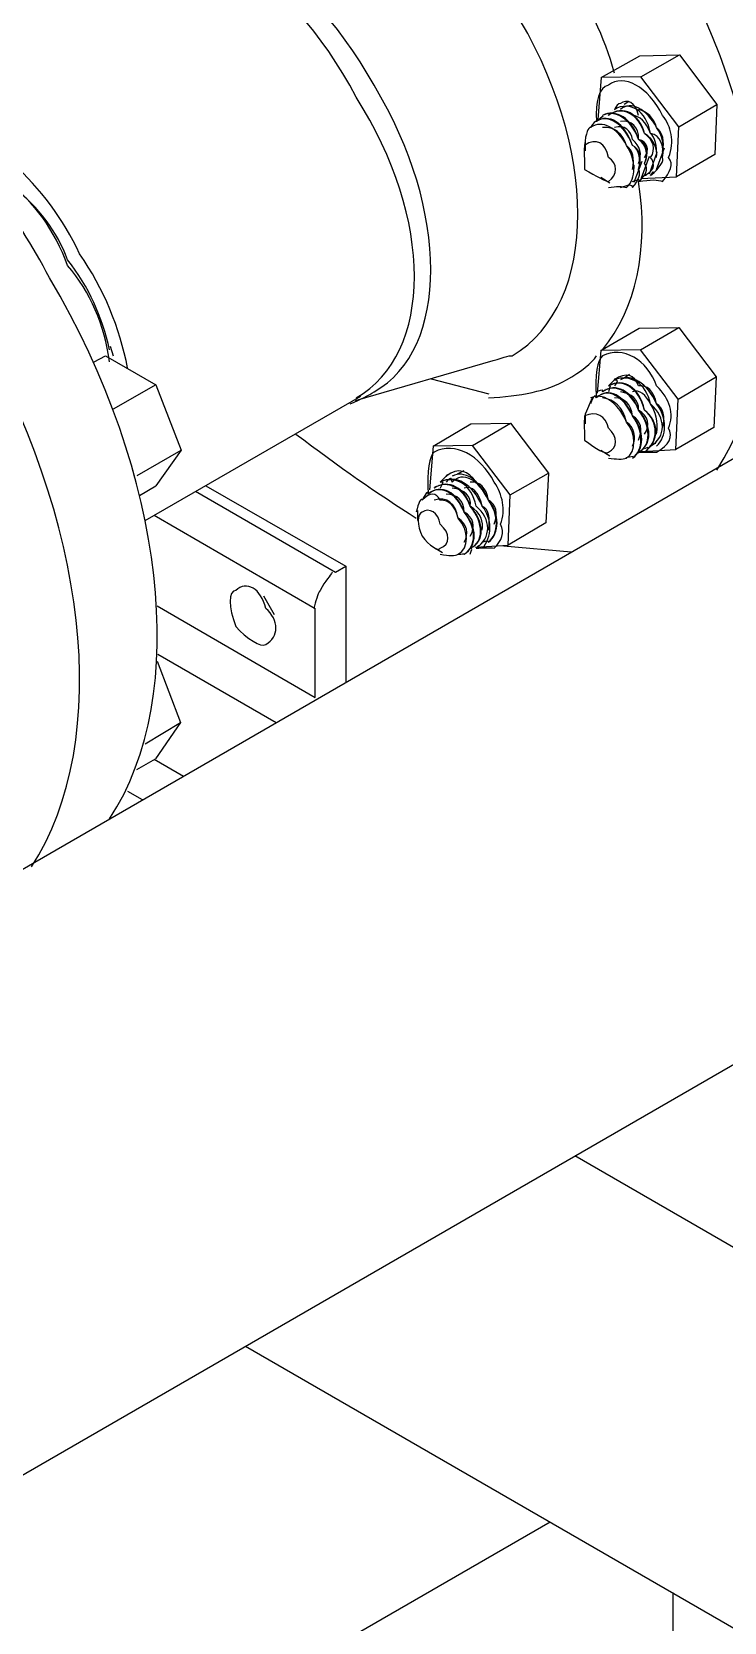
# Model space of a CAD drawing. Header units: inches. Extents: x 0.3 to 33.8, y 15.5 to 37.1.
# Drawn here: x 21.509 to 22.104, y 24.774 to 26.14 of the extents above; entities that cross this region are included whole.
import ezdxf

# ---------------------------------------------------------------- set-up
doc = ezdxf.new("R2010")
doc.units = ezdxf.units.IN
doc.header["$MEASUREMENT"] = 0

# ---------------------------------------------------------------- blocks, each defined once
blk = doc.blocks.new('60298_1')
at = {"transparency": 33554687}
for points in [[(21.9979, 26.1008), (22.031, 26.1194)], [(22.031, 26.1194), (22.0651, 26.1204)], [(22.032, 26.1013), (22.0651, 26.1204)], [(22.0651, 26.1204), (22.0971, 26.0776)], [(21.9979, 26.1008), (21.9949, 26.0647)], [(22.032, 26.1013), (21.9979, 26.1008)], [(22.0646, 26.0585), (22.032, 26.1013)], [(22.0217, 26.0802), (22.0176, 26.0776)], [(22.0207, 26.0796), (22.0207, 26.0796)], [(22.0217, 26.0802), (22.0217, 26.0802)], [(22.0646, 26.0585), (22.0971, 26.0776)], [(22.0971, 26.0776), (22.0955, 26.0347)], [(21.9949, 26.0652), (21.9949, 26.0652)], [(22.0016, 26.0688), (22.0016, 26.0688)], [(22.0078, 26.0724), (22.0078, 26.0724)], [(22.0145, 26.076), (22.0145, 26.076)], [(22.0625, 26.0156), (22.0646, 26.0585)], [(21.9845, 26.0378), (21.9845, 26.0466)], [(22.0393, 26.0182), (22.046, 26.0368)], [(22.0455, 26.0218), (22.0522, 26.0404)], [(22.0258, 26.0192), (22.0263, 26.0254)], [(22.0263, 26.011), (22.0331, 26.029)], [(22.0325, 26.0146), (22.0393, 26.0332)], [(22.0955, 26.0347), (22.0625, 26.0156)], [(21.9974, 26.0151), (22.0052, 26.0104)], [(22.0263, 26.011), (22.0263, 26.011)], [(22.032, 26.0141), (22.0625, 26.0156)], [(22.0325, 26.0146), (22.0325, 26.0146)], [(22.0393, 26.0182), (22.0393, 26.0182)], [(22.0455, 26.0218), (22.0455, 26.0218)], [(21.9974, 25.8664), (22.0305, 25.8855)], [(22.0305, 25.8855), (22.0646, 25.886)], [(22.0315, 25.8669), (22.0646, 25.886)], [(22.0646, 25.886), (22.0966, 25.8436)], [(21.5621, 25.8565), (21.5719, 25.8617)], [(21.5719, 25.8617), (21.6153, 25.8369)], [(21.576, 25.87), (21.5786, 25.8617)], [(21.9974, 25.8664), (21.9943, 25.8297)], [(22.0315, 25.8669), (21.9974, 25.8664)], [(22.064, 25.8245), (22.0315, 25.8669)], [(21.7867, 25.8235), (21.905, 25.8576)], [(22.0222, 25.8457), (22.0176, 25.8426)], [(22.0207, 25.8452), (22.0207, 25.8452)], [(22.0217, 25.8457), (22.0217, 25.8457)], [(21.2259, 25.2622), (22.221, 25.8369)], [(21.6153, 25.8369), (21.5786, 25.8158)], [(21.6153, 25.8369), (21.637, 25.7806)], [(21.8518, 25.8421), (21.9014, 25.8292)], [(22.0016, 25.8338), (22.0016, 25.8338)], [(22.0078, 25.838), (22.0078, 25.838)], [(22.0145, 25.8416), (22.0145, 25.8416)], [(22.064, 25.8245), (22.0966, 25.8436)], [(22.0966, 25.8436), (22.0945, 25.8003)], [(21.606, 25.7202), (21.7914, 25.8271)], [(21.9902, 25.8256), (21.9845, 25.8121)], [(21.9949, 25.8302), (21.9949, 25.8302)], [(22.062, 25.7812), (22.064, 25.8245)], [(21.8534, 25.7843), (21.8859, 25.8034)], [(21.8859, 25.8034), (21.92, 25.8039)], [(21.8874, 25.7848), (21.92, 25.8039)], [(21.92, 25.8039), (21.9525, 25.761)], [(21.9845, 25.8034), (21.9845, 25.8121)], [(22.0945, 25.8003), (22.062, 25.7812)], [(21.5993, 25.7589), (21.637, 25.7806)], [(21.637, 25.7806), (21.6153, 25.7502)], [(21.8534, 25.7843), (21.8503, 25.7466)], [(21.8874, 25.7848), (21.8534, 25.7843)], [(21.9195, 25.7424), (21.8874, 25.7848)], [(21.9974, 25.7806), (22.0052, 25.776)], [(22.0263, 25.776), (22.0263, 25.776)], [(22.0289, 25.7781), (22.032, 25.7796)], [(22.0325, 25.7796), (22.062, 25.7812)], [(22.0325, 25.7801), (22.0325, 25.7801)], [(22.0351, 25.7822), (22.0382, 25.7832)], [(22.0393, 25.7837), (22.0393, 25.7837)], [(22.0418, 25.7858), (22.0449, 25.7868)], [(22.0455, 25.7874), (22.0455, 25.7874)], [(21.5972, 25.7569), (21.5946, 25.7667)], [(21.8797, 25.7631), (21.874, 25.76)], [(21.8792, 25.7631), (21.8792, 25.7631)], [(22.0191, 25.7744), (22.0253, 25.7755)], [(21.6013, 25.7419), (21.6153, 25.7502)], [(21.6582, 25.7502), (21.7785, 25.681)], [(21.858, 25.7512), (21.858, 25.7512)], [(21.8642, 25.7548), (21.8642, 25.7548)], [(21.8709, 25.7584), (21.8709, 25.7584)], [(21.8771, 25.762), (21.8771, 25.762)], [(21.9195, 25.7424), (21.9525, 25.761)], [(21.9525, 25.761), (21.9504, 25.7182)], [(21.6494, 25.7455), (21.7697, 25.6758)], [(21.8513, 25.7476), (21.8513, 25.7476)], [(21.9179, 25.699), (21.9195, 25.7424)], [(21.6137, 25.7249), (21.7521, 25.6448)], [(21.8404, 25.7202), (21.8404, 25.729)], [(21.9504, 25.7182), (21.9179, 25.699)], [(21.8539, 25.6975), (21.8616, 25.6928)], [(21.889, 25.697), (21.889, 25.697)], [(21.89, 25.6975), (21.9179, 25.699)], [(21.8957, 25.7006), (21.8957, 25.7006)], [(21.9019, 25.7042), (21.9019, 25.7042)], [(21.9138, 25.6985), (21.9721, 25.6934)], [(21.7697, 25.6758), (21.7785, 25.681)], [(21.7785, 25.681), (21.7785, 25.5813)], [(21.8828, 25.6934), (21.8828, 25.6934)], [(21.7077, 25.6557), (21.717, 25.6397)], [(21.6163, 25.6469), (21.7521, 25.5684)], [(21.7521, 25.5684), (21.7521, 25.6448)], [(21.6163, 25.5994), (21.6365, 25.5467)], [(21.6168, 25.6056), (21.7186, 25.5467)], [(21.7521, 25.5663), (21.7521, 25.5663)], [(21.606, 25.5286), (21.6365, 25.5467)], [(21.6365, 25.5467), (21.6148, 25.5157)], [(21.5988, 25.5064), (21.6148, 25.5157)], [(21.6137, 25.5152), (21.639, 25.5007)], [(21.591, 25.4878), (21.6034, 25.4806)], [(20.9331, 24.5728), (22.4467, 25.4465)], [(21.9752, 25.1749), (24.1958, 23.8926)], [(21.6922, 25.0112), (24.1958, 23.5658), (24.1958, 23.8926)], [(21.9541, 24.8599), (21.5988, 24.6549)], [(22.0594, 24.7995), (22.0594, 23.9934)]]:
    blk.add_lwpolyline(points, dxfattribs=at)
for points, knots in [([(22.1901, 26.0579), (22.1807, 26.131), (22.1522, 26.2044), (22.1126, 26.2697), (21.9882, 26.4885), (21.7865, 26.6049), (21.6582, 26.533)], [0, 0, 0, 0, 1, 1, 1, 2, 2, 2, 2]), ([(22.0971, 25.7636), (22.1681, 25.8721), (22.1457, 26.062), (22.0455, 26.2335), (21.9217, 26.4501), (21.7199, 26.5665), (21.591, 26.4917), (21.5595, 26.4739), (21.5327, 26.4385), (21.5136, 26.3884)], [0, 0, 0, 0, 1, 1, 1, 2, 2, 2, 3, 3, 3, 3]), ([(21.9009, 25.8565), (21.9123, 25.8596), (21.919, 25.8624), (21.9215, 25.8617), (21.9966, 25.9073), (21.9966, 26.041), (21.9215, 26.1612), (21.8537, 26.2885), (21.7379, 26.3553), (21.6633, 26.311), (21.6603, 26.3105), (21.6545, 26.3062), (21.6478, 26.3007)], [0, 0, 0, 0, 1, 1, 1, 2, 2, 2, 3, 3, 3, 4, 4, 4, 4]), ([(22.0093, 26.1044), (22.0004, 26.1364), (21.9873, 26.1646), (21.968, 26.187), (21.9565, 26.2179), (21.9391, 26.2427), (21.9164, 26.2645)], [0, 0, 0, 0, 1, 1, 1, 2, 2, 2, 2]), ([(21.7821, 25.8204), (21.7914, 25.8249), (21.7983, 25.8276), (21.8027, 25.8307), (21.8678, 25.8678), (21.8678, 25.9859), (21.8027, 26.0941), (21.7416, 26.2045), (21.6393, 26.2635), (21.5755, 26.2232), (21.5698, 26.2234), (21.5639, 26.2188), (21.5549, 26.2129)], [0, 0, 0, 0, 1, 1, 1, 2, 2, 2, 3, 3, 3, 4, 4, 4, 4]), ([(21.7873, 25.8256), (21.854, 25.8635), (21.854, 25.98), (21.7873, 26.0838), (21.7296, 26.1955), (21.6287, 26.2537), (21.5652, 26.2129)], [0, 0, 0, 0, 1, 1, 1, 2, 2, 2, 2]), ([(22.0558, 26.0321), (22.0613, 26.0462), (22.0578, 26.0588), (22.0506, 26.0683), (22.0382, 26.0927), (22.0172, 26.1048), (22.0041, 26.0941), (21.9959, 26.0925), (21.9926, 26.0803), (21.9938, 26.0631)], [0, 0, 0, 0, 1, 1, 1, 2, 2, 2, 3, 3, 3, 3]), ([(22.03, 26.0683), (22.0274, 26.08), (22.0197, 26.0825), (22.0145, 26.0786), (22.0124, 26.0783), (22.0108, 26.0762), (22.0093, 26.0734)], [0, 0, 0, 0, 1, 1, 1, 2, 2, 2, 2]), ([(22.0506, 26.0321), (22.0524, 26.0433), (22.0501, 26.0512), (22.0455, 26.0579), (22.0373, 26.0733), (22.0233, 26.0814), (22.0145, 26.0734)], [0, 0, 0, 0, 1, 1, 1, 2, 2, 2, 2]), ([(21.5755, 25.4641), (21.6459, 25.5707), (21.6235, 25.7605), (21.5239, 25.9288), (21.4946, 25.9839), (21.4598, 26.0309), (21.4206, 26.0683)], [0, 0, 0, 0, 1, 1, 1, 2, 2, 2, 2]), ([(22.03, 26.0218), (22.0323, 26.0317), (22.03, 26.0395), (22.0248, 26.0425), (22.0172, 26.0617), (22.0032, 26.0698), (21.9938, 26.0631), (21.9927, 26.0637), (21.9911, 26.0621), (21.9887, 26.0579)], [0, 0, 0, 0, 1, 1, 1, 2, 2, 2, 3, 3, 3, 3]), ([(22.0351, 26.027), (22.0387, 26.0354), (22.0364, 26.0433), (22.03, 26.0476), (22.0236, 26.0654), (22.0096, 26.0735), (21.999, 26.0683), (22, 26.068), (21.9992, 26.0673), (21.9938, 26.0631)], [0, 0, 0, 0, 1, 1, 1, 2, 2, 2, 3, 3, 3, 3]), ([(22.03, 26.0218), (22.0331, 26.0322), (22.0308, 26.04), (22.0248, 26.0425), (22.018, 26.0622), (22.004, 26.0702), (21.9938, 26.0631)], [0, 0, 0, 0, 1, 1, 1, 2, 2, 2, 2]), ([(22.0351, 26.027), (22.0395, 26.0359), (22.0372, 26.0437), (22.03, 26.0476), (22.0244, 26.0659), (22.0104, 26.074), (21.999, 26.0683)], [0, 0, 0, 0, 1, 1, 1, 2, 2, 2, 2]), ([(22.0403, 26.0321), (22.0452, 26.0391), (22.0428, 26.047), (22.0351, 26.0528), (22.03, 26.0691), (22.016, 26.0772), (22.0041, 26.0683), (22.0064, 26.0717), (22.0056, 26.071), (22.0041, 26.0683)], [0, 0, 0, 0, 1, 1, 1, 2, 2, 2, 3, 3, 3, 3]), ([(22.0455, 26.0321), (22.046, 26.0396), (22.0436, 26.0474), (22.0351, 26.0528), (22.0308, 26.0696), (22.0168, 26.0777), (22.0041, 26.0683)], [0, 0, 0, 0, 1, 1, 1, 2, 2, 2, 2]), ([(22.0506, 26.0321), (22.0516, 26.0428), (22.0493, 26.0507), (22.0403, 26.0528), (22.0365, 26.0728), (22.0225, 26.0809), (22.0093, 26.0734), (22.0129, 26.0754), (22.012, 26.0747), (22.0093, 26.0734)], [0, 0, 0, 0, 1, 1, 1, 2, 2, 2, 3, 3, 3, 3]), ([(22.0351, 26.0321), (22.0397, 26.0389), (22.0377, 26.0455), (22.03, 26.0476), (22.0301, 26.0587), (22.0243, 26.0643), (22.0145, 26.0631)], [0, 0, 0, 0, 1, 1, 1, 2, 2, 2, 2]), ([(22.0455, 26.0321), (22.0461, 26.0426), (22.0441, 26.0492), (22.0403, 26.0528), (22.0365, 26.0624), (22.0307, 26.068), (22.0248, 26.0683)], [0, 0, 0, 0, 1, 1, 1, 2, 2, 2, 2]), ([(22.0506, 26.0373), (22.0525, 26.0463), (22.0506, 26.053), (22.0455, 26.0579), (22.043, 26.0661), (22.0372, 26.0717), (22.03, 26.0734)], [0, 0, 0, 0, 1, 1, 1, 2, 2, 2, 2]), ([(22.0041, 26.0063), (22.0108, 26.0077), (22.0161, 26.0072), (22.0196, 26.0063), (22.0281, 26.0142), (22.0281, 26.0293), (22.0196, 26.0425), (22.0119, 26.0574), (21.9987, 26.065), (21.9887, 26.0579), (21.9867, 26.0581), (21.9846, 26.0532), (21.9835, 26.0425)], [0, 0, 0, 0, 1, 1, 1, 2, 2, 2, 3, 3, 3, 4, 4, 4, 4]), ([(22.0248, 26.0218), (22.0268, 26.0315), (22.0248, 26.0381), (22.0196, 26.0425), (22.0164, 26.0528), (22.009, 26.059), (21.999, 26.0579)], [0, 0, 0, 0, 1, 1, 1, 2, 2, 2, 2]), ([(22.03, 26.027), (22.0332, 26.0352), (22.0313, 26.0418), (22.0248, 26.0476), (22.0237, 26.055), (22.0179, 26.0606), (22.0093, 26.0579)], [0, 0, 0, 0, 1, 1, 1, 2, 2, 2, 2]), ([(22.0041, 26.0115), (22.0019, 26.0114), (21.9935, 26.0163), (21.9835, 26.0218), (21.9833, 26.034), (21.9833, 26.0436), (21.9835, 26.0425), (21.9935, 26.0495), (22.0019, 26.0447), (22.0041, 26.0321), (22.0121, 26.027), (22.0121, 26.0174), (22.0041, 26.0115)], [0, 0, 0, 0, 1, 1, 1, 2, 2, 2, 3, 3, 3, 4, 4, 4, 4]), ([(21.5084, 25.4228), (21.5793, 25.5322), (21.557, 25.7221), (21.4568, 25.8927), (21.428, 25.9455), (21.3932, 25.9925), (21.3535, 26.0321)], [0, 0, 0, 0, 1, 1, 1, 2, 2, 2, 2]), ([(21.591, 25.8514), (21.5841, 25.886), (21.5707, 25.9189), (21.5497, 25.9495), (21.536, 25.9791), (21.5155, 26.0057), (21.4929, 26.027)], [0, 0, 0, 0, 1, 1, 1, 2, 2, 2, 2]), ([(22.0248, 26.0115), (22.0303, 26.0134), (22.0313, 26.0138), (22.03, 26.0115), (22.0364, 26.0167), (22.0387, 26.0219), (22.0351, 26.027)], [0, 0, 0, 0, 1, 1, 1, 2, 2, 2, 2]), ([(22.03, 26.0115), (22.0405, 26.0131), (22.0465, 26.0133), (22.0506, 26.0115), (22.057, 26.0194), (22.0604, 26.0264), (22.0558, 26.0321)], [0, 0, 0, 0, 1, 1, 1, 2, 2, 2, 2]), ([(22.0351, 26.0166), (22.0367, 26.0171), (22.0377, 26.0175), (22.0351, 26.0166), (22.0428, 26.0204), (22.0452, 26.0256), (22.0403, 26.0321)], [0, 0, 0, 0, 1, 1, 1, 2, 2, 2, 2]), ([(22.0403, 26.0166), (22.0431, 26.0208), (22.0442, 26.0212), (22.0403, 26.0166), (22.0493, 26.0241), (22.0516, 26.0293), (22.0506, 26.0321)], [0, 0, 0, 0, 1, 1, 1, 2, 2, 2, 2]), ([(21.5755, 25.8565), (21.5713, 25.8881), (21.559, 25.9169), (21.5394, 25.9392), (21.5283, 25.97), (21.5107, 25.9938), (21.4877, 26.0115)], [0, 0, 0, 0, 1, 1, 1, 2, 2, 2, 2]), ([(22.0145, 26.0063), (22.0218, 26.009), (22.0239, 26.0095), (22.0248, 26.0063), (22.03, 26.013), (22.0323, 26.0181), (22.03, 26.0218)], [0, 0, 0, 0, 1, 1, 1, 2, 2, 2, 2]), ([(21.5755, 25.8669), (21.5689, 25.8954), (21.558, 25.9207), (21.5394, 25.9443), (21.5306, 25.9682), (21.5145, 25.9898), (21.4929, 26.0063)], [0, 0, 0, 0, 1, 1, 1, 2, 2, 2, 2]), ([(21.9009, 25.8256), (21.928, 25.827), (21.9517, 25.8315), (21.968, 25.8411), (21.9811, 25.8484), (21.9895, 25.8553), (21.9938, 25.8617)], [0, 0, 0, 0, 1, 1, 1, 2, 2, 2, 2]), ([(22.0558, 25.7997), (22.0606, 25.812), (22.0571, 25.8245), (22.0455, 25.8359), (22.0375, 25.8584), (22.0165, 25.8706), (21.999, 25.8617), (21.995, 25.8582), (21.9918, 25.8457), (21.9938, 25.8256)], [0, 0, 0, 0, 1, 1, 1, 2, 2, 2, 3, 3, 3, 3]), ([(22.03, 25.8359), (22.0267, 25.8457), (22.019, 25.8482), (22.0093, 25.8411), (22.0115, 25.8439), (22.0099, 25.8416), (22.0041, 25.8359)], [0, 0, 0, 0, 1, 1, 1, 2, 2, 2, 2]), ([(22.03, 25.7791), (22.0409, 25.7847), (22.0409, 25.8008), (22.03, 25.8152), (22.0236, 25.8308), (22.0096, 25.8389), (21.999, 25.8307), (22, 25.8333), (21.9992, 25.8326), (21.9938, 25.8307)], [0, 0, 0, 0, 1, 1, 1, 2, 2, 2, 3, 3, 3, 3]), ([(22.03, 25.7791), (22.0417, 25.7851), (22.0417, 25.8013), (22.03, 25.8152), (22.0244, 25.8312), (22.0104, 25.8393), (21.999, 25.8307)], [0, 0, 0, 0, 1, 1, 1, 2, 2, 2, 2]), ([(22.0351, 25.7791), (22.0473, 25.7884), (22.0473, 25.8045), (22.0351, 25.8152), (22.03, 25.8345), (22.016, 25.8426), (22.0041, 25.8359), (22.0064, 25.837), (22.0056, 25.8363), (22.0041, 25.8307)], [0, 0, 0, 0, 1, 1, 1, 2, 2, 2, 3, 3, 3, 3]), ([(22.0351, 25.7791), (22.0481, 25.7888), (22.0481, 25.805), (22.0351, 25.8152), (22.0308, 25.8349), (22.0168, 25.843), (22.0041, 25.8359)], [0, 0, 0, 0, 1, 1, 1, 2, 2, 2, 2]), ([(22.0403, 25.7843), (22.0538, 25.7921), (22.0538, 25.8083), (22.0403, 25.8204), (22.0365, 25.8382), (22.0225, 25.8463), (22.0093, 25.8411), (22.0129, 25.8408), (22.012, 25.8401), (22.0093, 25.8359)], [0, 0, 0, 0, 1, 1, 1, 2, 2, 2, 3, 3, 3, 3]), ([(22.0455, 25.7843), (22.0546, 25.7926), (22.0546, 25.8087), (22.0455, 25.8204), (22.0373, 25.8387), (22.0233, 25.8467), (22.0145, 25.8411)], [0, 0, 0, 0, 1, 1, 1, 2, 2, 2, 2]), ([(22.0351, 25.7946), (22.0403, 25.802), (22.0383, 25.8098), (22.03, 25.8152), (22.0301, 25.8241), (22.0243, 25.8297), (22.0145, 25.8307)], [0, 0, 0, 0, 1, 1, 1, 2, 2, 2, 2]), ([(22.0455, 25.7946), (22.0467, 25.8057), (22.0448, 25.8135), (22.0403, 25.8204), (22.0365, 25.8278), (22.0307, 25.8334), (22.0248, 25.8307)], [0, 0, 0, 0, 1, 1, 1, 2, 2, 2, 2]), ([(22.0506, 25.7997), (22.0531, 25.8094), (22.0512, 25.8172), (22.0455, 25.8204), (22.043, 25.8315), (22.0372, 25.8371), (22.03, 25.8359)], [0, 0, 0, 0, 1, 1, 1, 2, 2, 2, 2]), ([(22.0248, 25.7739), (22.0344, 25.7809), (22.0344, 25.7971), (22.0248, 25.8101), (22.0172, 25.827), (22.0032, 25.8351), (21.9938, 25.8256), (21.9927, 25.8291), (21.9911, 25.8274), (21.9887, 25.8204)], [0, 0, 0, 0, 1, 1, 1, 2, 2, 2, 3, 3, 3, 3]), ([(22.0041, 25.7739), (22.0108, 25.7731), (22.0161, 25.7726), (22.0196, 25.7739), (22.0281, 25.7795), (22.0281, 25.7947), (22.0196, 25.8049), (22.0119, 25.8228), (21.9987, 25.8304), (21.9887, 25.8256)], [0, 0, 0, 0, 1, 1, 1, 2, 2, 2, 3, 3, 3, 3]), ([(22.0248, 25.7739), (22.0353, 25.7814), (22.0353, 25.7976), (22.0248, 25.8101), (22.018, 25.8275), (22.004, 25.8356), (21.9938, 25.8256)], [0, 0, 0, 0, 1, 1, 1, 2, 2, 2, 2]), ([(22.0248, 25.7843), (22.0281, 25.7914), (22.0263, 25.8009), (22.0196, 25.8049), (22.0164, 25.8181), (22.009, 25.8244), (21.999, 25.8256)], [0, 0, 0, 0, 1, 1, 1, 2, 2, 2, 2]), ([(22.03, 25.7894), (22.0338, 25.7983), (22.0319, 25.8061), (22.0248, 25.8101), (22.0237, 25.8203), (22.0179, 25.8259), (22.0093, 25.8256)], [0, 0, 0, 0, 1, 1, 1, 2, 2, 2, 2]), ([(22.0041, 25.7791), (22.0019, 25.7768), (21.9935, 25.7816), (21.9835, 25.7894), (21.9833, 25.7994), (21.9833, 25.809), (21.9835, 25.8101), (21.9935, 25.8149), (22.0019, 25.8101), (22.0041, 25.7997), (22.0121, 25.7923), (22.0121, 25.7827), (22.0041, 25.7791)], [0, 0, 0, 0, 1, 1, 1, 2, 2, 2, 3, 3, 3, 4, 4, 4, 4]), ([(22.03, 25.7791), (22.0403, 25.7789), (22.046, 25.7792), (22.0455, 25.7791), (22.0563, 25.7851), (22.0598, 25.7922), (22.0558, 25.7997)], [0, 0, 0, 0, 1, 1, 1, 2, 2, 2, 2]), ([(21.9112, 25.7171), (21.9164, 25.7298), (21.9129, 25.7424), (21.906, 25.7533), (21.8934, 25.7763), (21.8723, 25.7884), (21.8544, 25.7791), (21.8507, 25.7759), (21.8475, 25.763), (21.8492, 25.7429)], [0, 0, 0, 0, 1, 1, 1, 2, 2, 2, 3, 3, 3, 3]), ([(21.8905, 25.7533), (21.8835, 25.7632), (21.8752, 25.7663), (21.8647, 25.7584), (21.8671, 25.7616), (21.8653, 25.7588), (21.8596, 25.7533)], [0, 0, 0, 0, 1, 1, 1, 2, 2, 2, 2]), ([(21.8854, 25.6965), (21.898, 25.7022), (21.898, 25.7183), (21.8854, 25.7326), (21.8807, 25.7483), (21.8667, 25.7564), (21.8544, 25.7481)], [0, 0, 0, 0, 1, 1, 1, 2, 2, 2, 2]), ([(21.8854, 25.6913), (21.8866, 25.6958), (21.8876, 25.6962), (21.8854, 25.6965), (21.8972, 25.7017), (21.8972, 25.7179), (21.8854, 25.7326), (21.8799, 25.7478), (21.8659, 25.7559), (21.8544, 25.7481), (21.8563, 25.7504), (21.8555, 25.7497), (21.8544, 25.7481)], [0, 0, 0, 0, 1, 1, 1, 2, 2, 2, 3, 3, 3, 4, 4, 4, 4]), ([(21.8957, 25.6965), (21.9044, 25.7059), (21.9044, 25.7221), (21.8957, 25.7326), (21.8872, 25.752), (21.8731, 25.7601), (21.8596, 25.7533)], [0, 0, 0, 0, 1, 1, 1, 2, 2, 2, 2]), ([(21.8905, 25.6965), (21.893, 25.6995), (21.894, 25.6999), (21.8905, 25.6965), (21.9036, 25.7054), (21.9036, 25.7216), (21.8905, 25.7326), (21.8864, 25.7515), (21.8723, 25.7596), (21.8596, 25.7533), (21.8628, 25.7541), (21.8619, 25.7534), (21.8596, 25.7481)], [0, 0, 0, 0, 1, 1, 1, 2, 2, 2, 3, 3, 3, 4, 4, 4, 4]), ([(21.8957, 25.7016), (21.8995, 25.7032), (21.9005, 25.7036), (21.9009, 25.7016), (21.9101, 25.7091), (21.9101, 25.7253), (21.9009, 25.7378), (21.8928, 25.7552), (21.8788, 25.7633), (21.8699, 25.7533), (21.8692, 25.7578), (21.8683, 25.7571), (21.8647, 25.7533)], [0, 0, 0, 0, 1, 1, 1, 2, 2, 2, 3, 3, 3, 4, 4, 4, 4]), ([(21.9009, 25.7016), (21.9109, 25.7096), (21.9109, 25.7258), (21.9009, 25.7378), (21.8936, 25.7557), (21.8796, 25.7638), (21.8699, 25.7584)], [0, 0, 0, 0, 1, 1, 1, 2, 2, 2, 2]), ([(21.906, 25.7171), (21.9095, 25.7265), (21.9075, 25.7343), (21.9009, 25.7378), (21.8993, 25.7485), (21.8935, 25.7541), (21.8854, 25.7533)], [0, 0, 0, 0, 1, 1, 1, 2, 2, 2, 2]), ([(21.8596, 25.7378), (21.8561, 25.7444), (21.8508, 25.745), (21.8441, 25.7378), (21.8431, 25.7405), (21.8409, 25.7356), (21.8389, 25.7274)], [0, 0, 0, 0, 1, 1, 1, 2, 2, 2, 2]), ([(21.875, 25.6913), (21.8781, 25.6914), (21.8803, 25.6919), (21.8802, 25.6913), (21.8908, 25.698), (21.8908, 25.7142), (21.8802, 25.7274), (21.8735, 25.7441), (21.8595, 25.7522), (21.8492, 25.7429), (21.849, 25.7461), (21.8475, 25.7445), (21.8441, 25.7378)], [0, 0, 0, 0, 1, 1, 1, 2, 2, 2, 3, 3, 3, 4, 4, 4, 4]), ([(21.8802, 25.6913), (21.8916, 25.6984), (21.8916, 25.7146), (21.8802, 25.7274), (21.8743, 25.7446), (21.8603, 25.7526), (21.8492, 25.7429)], [0, 0, 0, 0, 1, 1, 1, 2, 2, 2, 2]), ([(21.8802, 25.7016), (21.8844, 25.7084), (21.8826, 25.7179), (21.875, 25.7223), (21.8727, 25.7351), (21.8653, 25.7414), (21.8544, 25.7378)], [0, 0, 0, 0, 1, 1, 1, 2, 2, 2, 2]), ([(21.8596, 25.6913), (21.8671, 25.6901), (21.8724, 25.6896), (21.875, 25.6913), (21.8844, 25.6965), (21.8844, 25.7117), (21.875, 25.7223), (21.8724, 25.7325), (21.8671, 25.7381), (21.8596, 25.7378)], [0, 0, 0, 0, 1, 1, 1, 2, 2, 2, 3, 3, 3, 3]), ([(21.8854, 25.7068), (21.8901, 25.7153), (21.8882, 25.7231), (21.8802, 25.7274), (21.88, 25.7374), (21.8742, 25.743), (21.8647, 25.7429)], [0, 0, 0, 0, 1, 1, 1, 2, 2, 2, 2]), ([(21.8957, 25.712), (21.8966, 25.719), (21.8946, 25.7269), (21.8854, 25.7326), (21.8864, 25.7411), (21.8806, 25.7467), (21.8699, 25.7481)], [0, 0, 0, 0, 1, 1, 1, 2, 2, 2, 2]), ([(21.9009, 25.712), (21.903, 25.7227), (21.9011, 25.7306), (21.8957, 25.7326), (21.8928, 25.7448), (21.887, 25.7504), (21.8802, 25.7481)], [0, 0, 0, 0, 1, 1, 1, 2, 2, 2, 2]), ([(21.8596, 25.6965), (21.8582, 25.6938), (21.8498, 25.6986), (21.8441, 25.7068), (21.8396, 25.7164), (21.8396, 25.726), (21.8441, 25.7274), (21.8498, 25.7319), (21.8582, 25.7271), (21.8596, 25.7171), (21.8684, 25.7094), (21.8684, 25.6998), (21.8596, 25.6965)], [0, 0, 0, 0, 1, 1, 1, 2, 2, 2, 3, 3, 3, 4, 4, 4, 4]), ([(21.8905, 25.6965), (21.8968, 25.6968), (21.9021, 25.6972), (21.906, 25.6965), (21.9121, 25.703), (21.9156, 25.71), (21.9112, 25.7171)], [0, 0, 0, 0, 1, 1, 1, 2, 2, 2, 2]), ([(21.7666, 25.6758), (21.7654, 25.6733), (21.7609, 25.6685), (21.7563, 25.6603), (21.7543, 25.657), (21.7524, 25.6507), (21.7511, 25.6448)], [0, 0, 0, 0, 1, 1, 1, 2, 2, 2, 2]), ([(21.7098, 25.6138), (21.7056, 25.6113), (21.693, 25.6186), (21.684, 25.6293), (21.6774, 25.6456), (21.6774, 25.6601), (21.684, 25.6603), (21.693, 25.6691), (21.7056, 25.6618), (21.7098, 25.6448), (21.7212, 25.6349), (21.7212, 25.6203), (21.7098, 25.6138)], [0, 0, 0, 0, 1, 1, 1, 2, 2, 2, 3, 3, 3, 4, 4, 4, 4]), ([(21.5497, 24.3177), (21.5545, 24.4694), (21.5038, 24.6402), (21.4103, 24.7927), (21.4057, 24.8101), (21.3977, 24.8234), (21.3845, 24.8341)], [0, 0, 0, 0, 1, 1, 1, 2, 2, 2, 2])]:
    blk.add_open_spline(points, degree=3, knots=knots, dxfattribs=at)
for points in [[(21.999, 25.8669), (22.0279, 25.9021), (22.0389, 25.9536), (22.03, 26.0115)], [(21.7356, 25.7946), (21.7717, 25.7671), (21.8064, 25.7431), (21.8389, 25.7223)]]:
    blk.add_open_spline(points, degree=3, dxfattribs=at)

msp = doc.modelspace()

# ---------------------------------------------------------------- block references
msp.add_blockref('60298_1', (0, 0))

doc.saveas('drawing.dxf')
